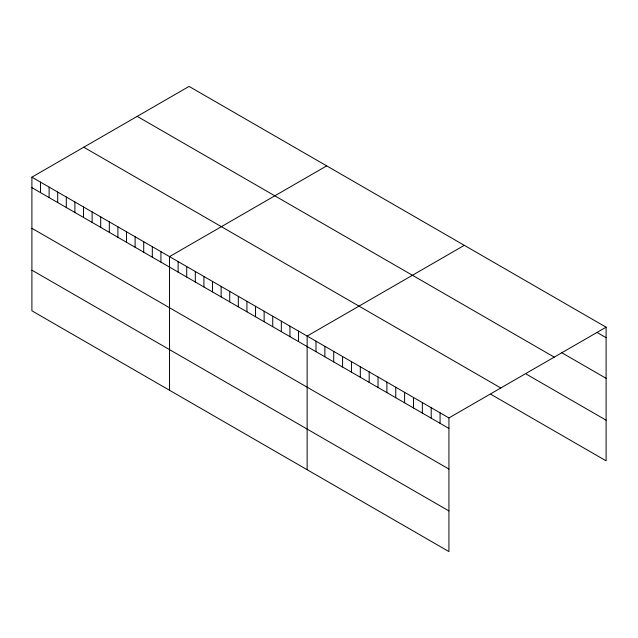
<?xml version="1.0" encoding="UTF-8"?>
<svg xmlns="http://www.w3.org/2000/svg" width="638" height="638" viewBox="0 0 638 638"><rect width="100%" height="100%" fill="white"/><g stroke="black" fill="none" stroke-linecap="round" stroke-linejoin="round"><path stroke-width="0.96" d="M31.9 177.165L448.929 417.93L448.929 551.583L31.9 310.81L31.9 177.165L189.071 86.417L606.1 327.19L606.1 460.835L490.893 394.324M326.688 165.872L169.517 256.62L169.517 390.265M464.312 245.327L307.141 336.066L307.141 469.72M448.929 417.93L606.1 327.19M597.24 332.565L606.1 337.677M561.791 352.742L606.1 378.318M137.202 116.363L554.231 357.136M526.342 374.147L606.1 420.195M83.769 147.219L500.798 387.984M31.9 187.652L448.929 428.425M31.9 228.292L448.929 469.066M31.9 270.169L448.929 510.934M440.068 412.818L440.068 423.305M431.208 407.698L431.208 418.185M422.34 402.586L422.34 413.073M413.48 397.466L413.48 407.953M404.62 392.346L404.62 402.841M395.759 387.234L395.759 397.721M386.891 382.114L386.891 392.609M378.031 377.002L378.031 387.489M369.171 371.882L369.171 382.377M360.31 366.77L360.31 377.257M351.45 361.65L351.45 372.145M342.582 356.538L342.582 367.025M333.722 351.418L333.722 361.906M324.862 346.298L324.862 356.794M316.001 341.186L316.001 351.674M298.536 331.106L298.536 341.593M289.939 326.138L289.939 336.625M281.334 321.169L281.334 331.664M272.737 316.209L272.737 326.696M264.132 311.24L264.132 321.727M255.535 306.272L255.535 316.767M246.93 301.311L246.93 311.799M238.325 296.343L238.325 306.83M229.728 291.375L229.728 301.87M221.123 286.414L221.123 296.901M212.526 281.446L212.526 291.933M203.921 276.477L203.921 286.972M195.324 271.517L195.324 282.004M186.719 266.548L186.719 277.036M178.122 261.58L178.122 272.075M160.92 251.651L160.92 262.138M152.315 246.683L152.315 257.178M143.717 241.722L143.717 252.209M135.112 236.754L135.112 247.241M126.515 231.785L126.515 242.281M117.91 226.817L117.91 237.312M109.313 221.857L109.313 232.344M100.708 216.888L100.708 227.383M92.111 211.92L92.111 222.415M83.506 206.959L83.506 217.446M74.909 201.991L74.909 212.486M66.304 197.022L66.304 207.517M57.707 192.062L57.707 202.549M49.102 187.094L49.102 197.581M40.505 182.125L40.505 192.62"/></g></svg>
